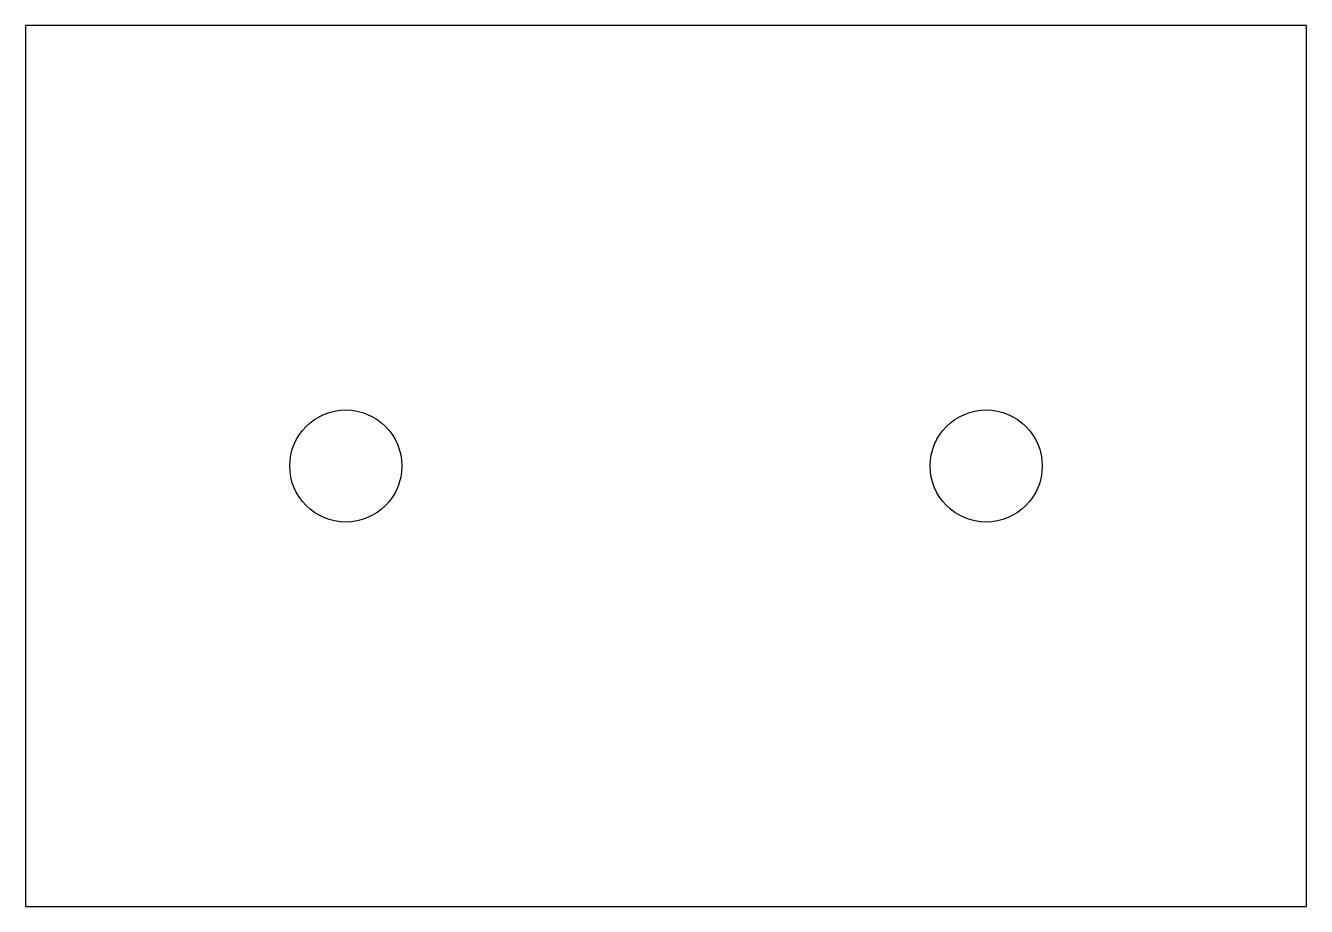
# Model space of a CAD drawing. Header units: millimetres. Extents: x 0 to 160, y 0 to 110.
import ezdxf

# ---------------------------------------------------------------- set-up
doc = ezdxf.new("R2010")
doc.units = ezdxf.units.MM
doc.layers.add('CUT', color=7, linetype='Continuous')
doc.layers.add('HOLE', color=7, linetype='Continuous')

msp = doc.modelspace()

# ---------------------------------------------------------------- linework, layer by layer
at = {"layer": 'CUT'}
msp.add_lwpolyline([(0, 0), (160, 0), (160, 110), (0, 110)], close=True, dxfattribs=at)
at = {"layer": 'HOLE'}
for centre in [(40, 55), (120, 55)]:
    msp.add_circle(centre, 7, dxfattribs=at)

doc.saveas('drawing.dxf')
